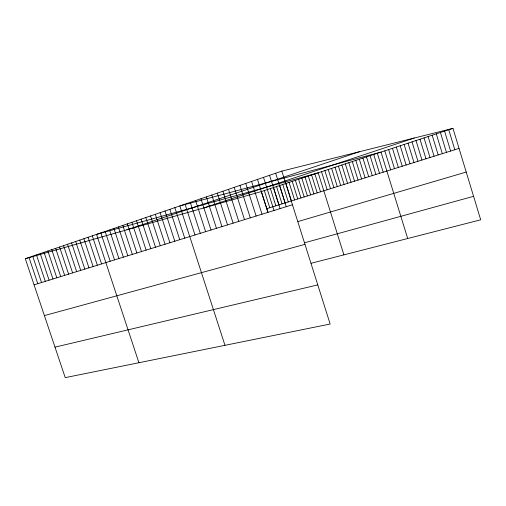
<?xml version="1.0" encoding="UTF-8"?>
<svg xmlns="http://www.w3.org/2000/svg" width="506" height="506" viewBox="0 0 506 506"><rect width="100%" height="100%" fill="white"/><g stroke="black" fill="none" stroke-linecap="round" stroke-linejoin="round"><path stroke-width="0.76" d="M281.829 171.11L330.152 324.036L65.23 377.64L25.3 258.711L281.829 171.11L452.965 128.36L480.7 219.806L311.12 263.265M126.873 229.813L359.431 151.724M203.943 207.884L414.243 138.03M25.3 258.711L261.292 191.565L452.965 128.36M266.738 208.687L459.05 148.416M34.073 284.84L292.468 204.766M297.945 221.571L466.216 172.053M304.644 242.76L473.578 196.328M44.395 315.599L304.973 244.347M54.99 347.154L317.787 284.897M28.987 257.453L37.786 283.689M51.745 249.686L60.72 276.586M47.874 251.008L56.817 277.794M44.035 252.317L52.953 278.989M40.227 253.62L49.114 280.179M36.451 254.91L45.306 281.361M32.7 256.188L41.53 282.531M75.66 241.514L84.818 269.116M71.593 242.905L80.72 270.387M67.551 244.284L76.653 271.646M63.554 245.65L72.617 272.898M59.581 247.01L68.62 274.138M55.647 248.351L64.654 275.365M100.827 232.924L110.175 261.26M138.922 362.732L96.538 234.386L318.185 172.805L343.909 254.86M92.294 235.834L101.573 263.923M88.082 237.276L97.335 265.239M83.907 238.699L93.123 266.542M79.765 240.116L88.955 267.832M122.825 225.41L132.338 254.391M118.347 226.941L127.822 255.789M113.907 228.453L123.356 257.174M109.511 229.958L118.923 258.547M105.147 231.444L114.527 259.907M145.823 217.555L155.506 247.213M141.142 219.155L150.788 248.674M136.5 220.742L146.114 250.122M131.902 222.311L141.478 251.558M127.341 223.867L136.886 252.981M169.896 209.339L179.75 239.699M164.994 211.008L174.81 241.229M160.136 212.672L169.921 242.741M155.323 214.31L165.07 244.246M150.554 215.942L160.263 245.733M195.588 200.559L205.626 231.678M190.288 202.375L200.287 233.336M185.038 204.165L195 234.967M224.974 345.32L179.845 205.942L381.005 152.091L407.691 238.516M174.848 207.643L184.734 238.149M217.314 193.14L227.51 224.898M211.805 195.025L221.957 226.618M206.347 196.891L216.46 228.32M200.939 198.738L211.015 230.009M245.733 183.438L256.125 216.03M239.933 185.417L250.287 217.839M234.196 187.378L244.506 219.629M228.51 189.32L238.781 221.407M222.887 191.243L233.114 223.159M273.468 187.555L278.951 204.86M269.546 175.304L280.096 208.599M270.4 188.567L275.871 205.822M263.5 177.372L274.012 210.49M264.315 190.572L269.768 207.738M257.516 179.415L267.984 212.356M261.292 191.565L267.807 212.058M251.596 181.439L262.026 214.202M295.403 180.319L300.962 197.96M292.221 181.369L297.768 198.959M289.052 182.413L294.593 199.959M285.903 183.45L291.431 200.952M282.765 184.488L288.287 201.932M279.654 185.512L285.156 202.912M275.656 173.223L286.251 206.695M276.554 186.537L282.044 203.886M321.512 171.711L327.161 189.75M314.877 173.9L320.507 191.837M311.588 174.981L317.205 192.868M308.318 176.063L313.922 193.899M305.061 177.132L310.659 194.924M301.823 178.201L307.408 195.942M298.603 179.263L304.176 196.954M345.32 163.855L351.05 182.261M341.86 165L347.584 183.349M338.425 166.132L344.131 184.431M335.004 167.258L340.702 185.506M331.601 168.384L337.287 186.575M328.223 169.497L333.897 187.637M324.858 170.604L330.519 188.7M370.088 155.69L375.901 174.475M366.489 156.879L372.289 175.607M362.91 158.055L368.703 176.733M359.349 159.232L365.13 177.853M355.813 160.396L361.581 178.966M352.296 161.559L358.052 180.066M348.798 162.711L354.542 181.167M392.46 148.309L398.348 167.442M388.621 149.58L394.497 168.65M384.8 150.839L390.664 169.845M377.343 153.293L383.187 172.192M373.706 154.494L379.532 173.337M415.995 140.548L421.96 160.041M412.01 141.863L417.962 161.294M408.051 143.166L413.99 162.54M404.117 144.463L410.043 163.773M400.208 145.753L406.122 165.007M396.325 147.037L402.226 166.227M440.41 132.496L446.456 152.363M436.28 133.862L442.307 153.66M432.168 135.216L438.19 154.956M428.089 136.563L434.091 156.24M424.034 137.898L430.024 157.511M419.999 139.226L425.982 158.783M448.752 129.745L454.824 149.738M444.572 131.124L450.625 151.054"/></g></svg>
